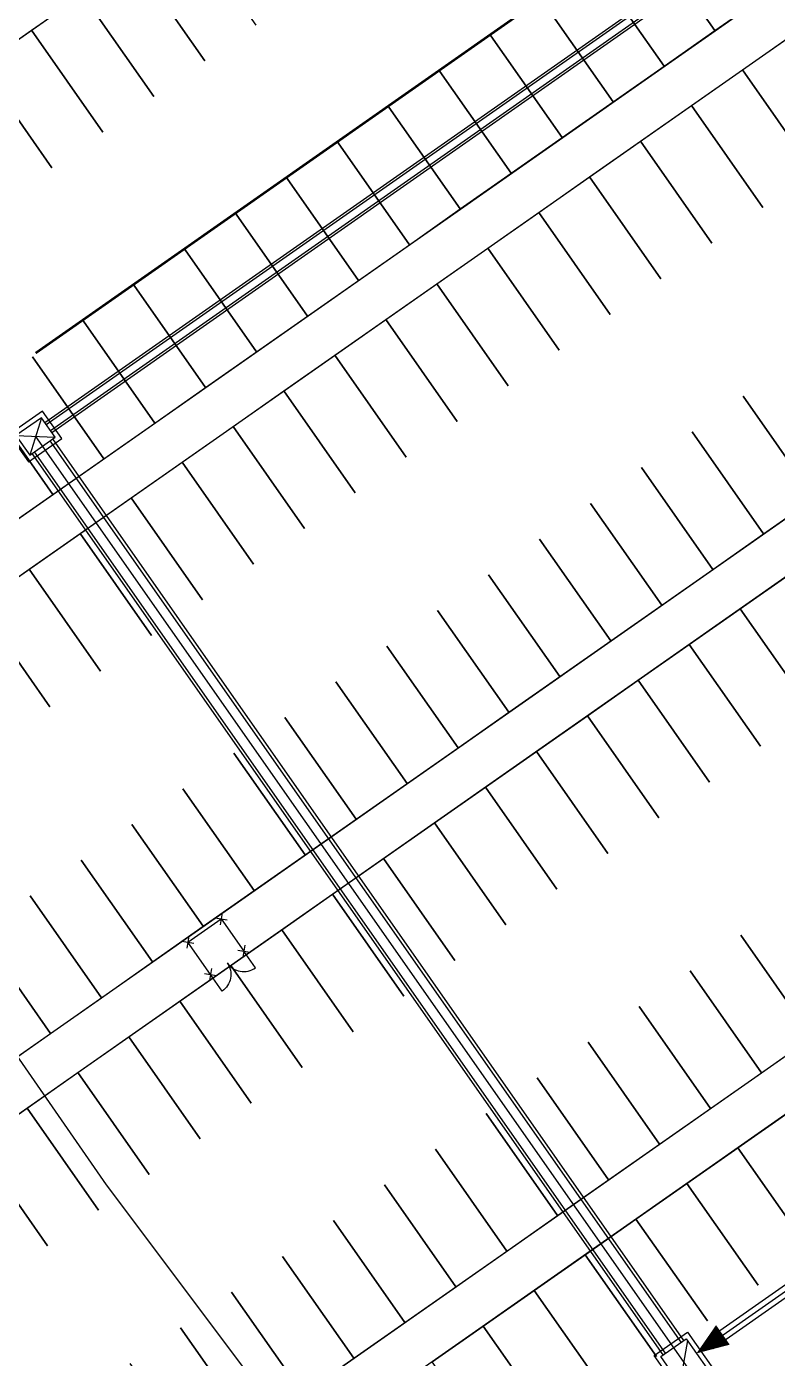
# Model space of a CAD drawing. Header units: millimetres. Extents: x 152904052 to 153933663, y 538271515 to 539240469.
# Drawn here: x 153168708 to 153200097, y 538741179 to 538796847 of the extents above; entities that cross this region are included whole.
import ezdxf

# ---------------------------------------------------------------- set-up
doc = ezdxf.new("R2010")
doc.units = ezdxf.units.MM
doc.layers.add('FENC', color=7, linetype='Continuous')
doc.layers.add('SCHM', color=9, linetype='Continuous')

# ---------------------------------------------------------------- blocks, each defined once
blk = doc.blocks.new('MF-2(H2000)')
for points in [[(48447494, 24728615), (48447141, 24728262)], [(48447141, 24728615), (48447494, 24728262)], [(48449194, 24728615), (48448841, 24728262)], [(48448841, 24728615), (48449194, 24728262)], [(48447494, 24726965), (48447141, 24726612)], [(48447141, 24726965), (48447494, 24726612)], [(48449194, 24726965), (48448841, 24726612)], [(48448841, 24726965), (48449194, 24726612)]]:
    blk.add_lwpolyline(points)
at = {"ltscale": 3}
blk.add_lwpolyline([(48447317, 24726788), (48447317, 24726788), (48447317, 24728438), (48449017, 24728438), (48449017, 24726788), (48449017, 24726788)], dxfattribs=at)
at = {"ltscale": 5}
for points in [[(48448167, 24726788, -0.414214), (48447317, 24725938), (48447317, 24726788)], [(48448167, 24726788, 0.414214), (48449017, 24725938), (48449017, 24726788)]]:
    blk.add_lwpolyline(points, format="xyb", dxfattribs=at)

msp = doc.modelspace()

# ---------------------------------------------------------------- linework, layer by layer
at = {"layer": 'SCHM'}
for p, q in [((153169469.5, 538780296.3), (153210427.1, 538808975.1)), ((153169756.3, 538779886.7), (153210713.9, 538808565.5))]:
    msp.add_line(p, q, dxfattribs=at)
at = {"layer": 'SCHM', "ltscale": 10}
for p, q in [((153169526.8, 538780214.4), (153210484.4, 538808893.2)), ((153169698.9, 538779968.6), (153210656.5, 538808647.5))]:
    msp.add_line(p, q, dxfattribs=at)
at = {"layer": 'SCHM', "ltscale": 0.0008}
for points in [[(153095224.4, 538752083.9, -1), (153097477.1, 538753661.3), (153099613.6, 538750609.9), (153208233.2, 538826666.2), (153206096.6, 538829717.5, -1), (153208349.3, 538831294.8), (153213769.6, 538823553.8, -1), (153211516.9, 538821976.5), (153209380.4, 538825027.9), (153100760.8, 538748971.6), (153102897.4, 538745920.3, -1), (153100644.7, 538744342.9)], [(153105778.2, 538737011.5, -1), (153108030.9, 538738588.9), (153110167.5, 538735537.5), (153218787, 538811593.8), (153216650.4, 538814645.1, -1), (153218903.1, 538816222.4), (153224323.4, 538808481.4, -1), (153222070.7, 538806904.1), (153219934.2, 538809955.5), (153111314.6, 538733899.2), (153113451.2, 538730847.9, -1), (153111198.5, 538729270.5)], [(153116332, 538721939.1, -1), (153118584.7, 538723516.5), (153120721.3, 538720465.1), (153229422.8, 538796578.6), (153227286.2, 538799630, -1), (153229538.9, 538801207.3), (153234959.2, 538793466.3, -1), (153232706.5, 538791889), (153230570, 538794940.3), (153121868.4, 538718826.8), (153124005, 538715775.5, -1), (153121752.3, 538714198.1)], [(153126885.8, 538706866.7, -1), (153129138.5, 538708444.1), (153131275.1, 538705392.7), (153239976.6, 538781506.2), (153237840, 538784557.6, -1), (153240092.7, 538786134.9), (153245513, 538778393.9, -1), (153243260.3, 538776816.6), (153241123.8, 538779867.9), (153132422.2, 538703754.4), (153134558.8, 538700703.1, -1), (153132306.1, 538699125.7)]]:
    msp.add_lwpolyline(points, format="xyb", close=True, dxfattribs=at)
at = {"layer": 'SCHM', "const_width": 100}
msp.add_lwpolyline([(153169083.9, 538783200.5), (153221223.1, 538819708.7)], dxfattribs=at)
at = {"layer": 'SCHM'}
for points in [[(153314905.6, 538482796.3), (153301620.6, 538497336.3), (153288440.6, 538512929.3), (153282626.6, 538522047.3), (153277248.6, 538530476.3), (153274887.6, 538538209.3), (153269308.5, 538554932.3), (153263730.5, 538570642.3), (153258827.5, 538584831.3), (153250375.5, 538604088.3), (153246825.5, 538611013.2), (153235477.4, 538630277.2), (153220841.4, 538655192.2), (153202941.4, 538695621.2), (153193997.3, 538714578.2), (153184240.3, 538732182.2), (153172044.3, 538748431.1), (153145627.2, 538786566.1), (153136550.2, 538799474.1), (153130964.2, 538806276.1), (153125553.2, 538808369.1), (153117534.2, 538809397.1)], [(153194506.5, 538800940.4), (153197489.1, 538796680.8), (153199618.9, 538798172.1), (153196636.3, 538802431.7)], [(153176156.4, 538795416.2), (153173173.8, 538799675.8), (153175303.6, 538801167.1), (153178286.2, 538796907.5)], [(153192376.7, 538799449.1), (153195359.3, 538795189.5), (153197489.1, 538796680.8), (153194506.5, 538800940.4)], [(153174026.6, 538793924.9), (153171044, 538798184.5), (153173173.8, 538799675.8), (153176156.4, 538795416.2)], [(153190246.9, 538797957.8), (153193229.5, 538793698.2), (153195359.3, 538795189.5), (153192376.7, 538799449.1)], [(153171896.9, 538792433.6), (153168914.3, 538796693.2), (153171044, 538798184.5), (153174026.6, 538793924.9)], [(153188117.1, 538796466.5), (153191099.7, 538792206.9), (153193229.5, 538793698.2), (153190246.9, 538797957.8)], [(153169767.1, 538790942.3), (153166784.5, 538795201.9), (153168914.3, 538796693.2), (153171896.9, 538792433.6)], [(153185987.3, 538794975.2), (153188969.9, 538790715.6), (153191099.7, 538792206.9), (153188117.1, 538796466.5)], [(153201618.8, 538790782.9), (153198636.2, 538795042.5), (153200766, 538796533.8), (153203748.6, 538792274.2)], [(153167637.3, 538789451), (153164654.7, 538793710.6), (153166784.5, 538795201.9), (153169767.1, 538790942.3)], [(153199489, 538789291.6), (153196506.4, 538793551.2), (153198636.2, 538795042.5), (153201618.8, 538790782.9)], [(153183857.5, 538793483.9), (153186840.1, 538789224.3), (153188969.9, 538790715.6), (153185987.3, 538794975.2)], [(153181727.7, 538791992.6), (153184710.3, 538787733), (153186840.1, 538789224.3), (153183857.5, 538793483.9)], [(153197359.2, 538787800.3), (153194376.6, 538792059.9), (153196506.4, 538793551.2), (153199489, 538789291.6)], [(153179597.9, 538790501.3), (153182580.5, 538786241.7), (153184710.3, 538787733), (153181727.7, 538791992.6)], [(153195229.4, 538786309), (153192246.8, 538790568.6), (153194376.6, 538792059.9), (153197359.2, 538787800.3)], [(153193099.6, 538784817.7), (153190117, 538789077.3), (153192246.8, 538790568.6), (153195229.4, 538786309)], [(153177468.1, 538789010), (153180450.7, 538784750.4), (153182580.5, 538786241.7), (153179597.9, 538790501.3)], [(153175338.3, 538787518.7), (153178320.9, 538783259.1), (153180450.7, 538784750.4), (153177468.1, 538789010)], [(153190969.8, 538783326.4), (153187987.2, 538787586), (153190117, 538789077.3), (153193099.6, 538784817.7)], [(153173208.5, 538786027.4), (153176191.1, 538781767.8), (153178320.9, 538783259.1), (153175338.3, 538787518.7)], [(153188840, 538781835.1), (153185857.4, 538786094.7), (153187987.2, 538787586), (153190969.8, 538783326.4)], [(153186710.2, 538780343.8), (153183727.6, 538784603.4), (153185857.4, 538786094.7), (153188840, 538781835.1)], [(153171078.7, 538784536.1), (153174061.3, 538780276.5), (153176191.1, 538781767.8), (153173208.5, 538786027.4)], [(153168948.9, 538783044.8), (153171931.5, 538778785.2), (153174061.3, 538780276.5), (153171078.7, 538784536.1)], [(153184580.5, 538778852.5), (153181597.9, 538783112.1), (153183727.6, 538784603.4), (153186710.2, 538780343.8)], [(153166819.1, 538781553.5), (153169801.7, 538777293.9), (153171931.5, 538778785.2), (153168948.9, 538783044.8)], [(153182450.7, 538777361.2), (153179468.1, 538781620.8), (153181597.9, 538783112.1), (153184580.5, 538778852.5)], [(153198670.9, 538781394.1), (153201653.5, 538777134.5), (153203783.3, 538778625.8), (153200800.7, 538782885.4)], [(153197138.2, 538741958), (153254304.5, 538781986.3)], [(153164689.3, 538780062.2), (153167671.9, 538775802.6), (153169801.7, 538777293.9), (153166819.1, 538781553.5)], [(153180320.9, 538775869.9), (153177338.3, 538780129.5), (153179468.1, 538781620.8), (153182450.7, 538777361.2)], [(153196541.1, 538779902.8), (153199523.7, 538775643.2), (153201653.5, 538777134.5), (153198670.9, 538781394.1)], [(153197396.3, 538741589.4), (153254562.6, 538781617.7)], [(153169326.1, 538780501.1), (153168834.8, 538778936.3)], [(153178191.1, 538774378.6), (153175208.5, 538778638.2), (153177338.3, 538780129.5), (153180320.9, 538775869.9)], [(153168261.2, 538779755.4), (153169899.7, 538779681.9)], [(153196185.9, 538741932.1), (153169801.4, 538779613.1)], [(153194411.3, 538778411.5), (153197393.9, 538774151.9), (153199523.7, 538775643.2), (153196541.1, 538779902.8)], [(153195317.6, 538741324.1), (153168933.1, 538779005.1)], [(153176061.3, 538772887.3), (153173078.7, 538777146.9), (153175208.5, 538778638.2), (153178191.1, 538774378.6)], [(153192281.5, 538776920.2), (153195264.1, 538772660.6), (153197393.9, 538774151.9), (153194411.3, 538778411.5)], [(153173931.5, 538771396), (153170948.9, 538775655.6), (153173078.7, 538777146.9), (153176061.3, 538772887.3)], [(153190151.7, 538775428.9), (153193134.3, 538771169.3), (153195264.1, 538772660.6), (153192281.5, 538776920.2)], [(153171801.7, 538769904.7), (153168819.1, 538774164.3), (153170948.9, 538775655.6), (153173931.5, 538771396)], [(153188021.9, 538773937.6), (153191004.5, 538769678), (153193134.3, 538771169.3), (153190151.7, 538775428.9)], [(153169671.9, 538768413.4), (153166689.3, 538772673), (153168819.1, 538774164.3), (153171801.7, 538769904.7)], [(153185892.1, 538772446.3), (153188874.7, 538768186.7), (153191004.5, 538769678), (153188021.9, 538773937.6)], [(153201523.6, 538768254), (153198541, 538772513.6), (153200670.8, 538774004.9), (153203653.4, 538769745.3)], [(153167542.1, 538766922.1), (153164559.5, 538771181.7), (153166689.3, 538772673), (153169671.9, 538768413.4)], [(153183762.3, 538770955), (153186744.9, 538766695.4), (153188874.7, 538768186.7), (153185892.1, 538772446.3)], [(153199393.8, 538766762.7), (153196411.3, 538771022.3), (153198541, 538772513.6), (153201523.6, 538768254)], [(153181632.5, 538769463.7), (153184615.1, 538765204.1), (153186744.9, 538766695.4), (153183762.3, 538770955)], [(153197264.1, 538765271.4), (153194281.5, 538769531), (153196411.3, 538771022.3), (153199393.8, 538766762.7)], [(153179502.7, 538767972.4), (153182485.3, 538763712.8), (153184615.1, 538765204.1), (153181632.5, 538769463.7)], [(153195134.3, 538763780.1), (153192151.7, 538768039.7), (153194281.5, 538769531), (153197264.1, 538765271.4)], [(153177372.9, 538766481.1), (153180355.5, 538762221.5), (153182485.3, 538763712.8), (153179502.7, 538767972.4)], [(153193004.5, 538762288.8), (153190021.9, 538766548.4), (153192151.7, 538768039.7), (153195134.3, 538763780.1)], [(153175243.1, 538764989.8), (153178225.7, 538760730.2), (153180355.5, 538762221.5), (153177372.9, 538766481.1)], [(153190874.7, 538760797.5), (153187892.1, 538765057.1), (153190021.9, 538766548.4), (153193004.5, 538762288.8)], [(153173113.3, 538763498.5), (153176095.9, 538759238.9), (153178225.7, 538760730.2), (153175243.1, 538764989.8)], [(153188744.9, 538759306.2), (153185762.3, 538763565.8), (153187892.1, 538765057.1), (153190874.7, 538760797.5)], [(153170983.5, 538762007.2), (153173966.1, 538757747.6), (153176095.9, 538759238.9), (153173113.3, 538763498.5)], [(153186615.1, 538757814.9), (153183632.5, 538762074.5), (153185762.3, 538763565.8), (153188744.9, 538759306.2)], [(153168853.8, 538760515.9), (153171836.4, 538756256.3), (153173966.1, 538757747.6), (153170983.5, 538762007.2)], [(153184485.3, 538756323.6), (153181502.7, 538760583.2), (153183632.5, 538762074.5), (153186615.1, 538757814.9)], [(153166724, 538759024.6), (153169706.6, 538754765), (153171836.4, 538756256.3), (153168853.8, 538760515.9)], [(153182355.5, 538754832.3), (153179372.9, 538759091.9), (153181502.7, 538760583.2), (153184485.3, 538756323.6)], [(153198575.7, 538758865.2), (153201558.3, 538754605.6), (153203688.1, 538756096.9), (153200705.5, 538760356.5)], [(153164594.2, 538757533.3), (153167576.8, 538753273.7), (153169706.6, 538754765), (153166724, 538759024.6)], [(153180225.7, 538753341), (153177243.1, 538757600.6), (153179372.9, 538759091.9), (153182355.5, 538754832.3)], [(153196445.9, 538757373.9), (153199428.5, 538753114.3), (153201558.3, 538754605.6), (153198575.7, 538758865.2)], [(153178095.9, 538751849.7), (153175113.3, 538756109.3), (153177243.1, 538757600.6), (153180225.7, 538753341)], [(153194316.1, 538755882.6), (153197298.7, 538751623), (153199428.5, 538753114.3), (153196445.9, 538757373.9)], [(153175966.1, 538750358.4), (153172983.5, 538754618), (153175113.3, 538756109.3), (153178095.9, 538751849.7)], [(153192186.3, 538754391.3), (153195168.9, 538750131.7), (153197298.7, 538751623), (153194316.1, 538755882.6)], [(153173836.3, 538748867.1), (153170853.7, 538753126.7), (153172983.5, 538754618), (153175966.1, 538750358.4)], [(153190056.5, 538752900), (153193039.1, 538748640.4), (153195168.9, 538750131.7), (153192186.3, 538754391.3)], [(153171706.5, 538747375.8), (153168723.9, 538751635.4), (153170853.7, 538753126.7), (153173836.3, 538748867.1)], [(153187926.7, 538751408.7), (153190909.3, 538747149.1), (153193039.1, 538748640.4), (153190056.5, 538752900)], [(153169576.7, 538745884.5), (153166594.1, 538750144.1), (153168723.9, 538751635.4), (153171706.5, 538747375.8)], [(153185796.9, 538749917.4), (153188779.5, 538745657.8), (153190909.3, 538747149.1), (153187926.7, 538751408.7)], [(153201428.5, 538745725.1), (153198445.9, 538749984.7), (153200575.7, 538751476), (153203558.3, 538747216.4)], [(153167446.9, 538744393.2), (153164464.3, 538748652.8), (153166594.1, 538750144.1), (153169576.7, 538745884.5)], [(153183667.1, 538748426.1), (153186649.7, 538744166.5), (153188779.5, 538745657.8), (153185796.9, 538749917.4)], [(153199298.7, 538744233.8), (153196316.1, 538748493.4), (153198445.9, 538749984.7), (153201428.5, 538745725.1)], [(153181537.4, 538746934.8), (153184520, 538742675.2), (153186649.7, 538744166.5), (153183667.1, 538748426.1)], [(153197168.9, 538742742.5), (153194186.3, 538747002.1), (153196316.1, 538748493.4), (153199298.7, 538744233.8)], [(153179407.6, 538745443.5), (153182390.2, 538741183.9), (153184520, 538742675.2), (153181537.4, 538746934.8)], [(153195039.1, 538741251.2), (153192056.5, 538745510.8), (153194186.3, 538747002.1), (153197168.9, 538742742.5)], [(153192909.3, 538739759.9), (153189926.7, 538744019.5), (153192056.5, 538745510.8), (153195039.1, 538741251.2)], [(153177277.8, 538743952.2), (153180260.4, 538739692.6), (153182390.2, 538741183.9), (153179407.6, 538745443.5)], [(153175148, 538742460.9), (153178130.6, 538738201.3), (153180260.4, 538739692.6), (153177277.8, 538743952.2)], [(153190779.5, 538738268.6), (153187796.9, 538742528.2), (153189926.7, 538744019.5), (153192909.3, 538739759.9)], [(153173018.2, 538740969.6), (153176000.8, 538736710), (153178130.6, 538738201.3), (153175148, 538742460.9)], [(153188649.7, 538736777.3), (153185667.1, 538741036.9), (153187796.9, 538742528.2), (153190779.5, 538738268.6)], [(153196341.5, 538741919), (153196022.3, 538740108.5)]]:
    msp.add_lwpolyline(points, dxfattribs=at)
at = {"layer": 'SCHM', "ltscale": 5, "flags": 128}
for points in [[(153197267.2, 538741773.7), (153254607.9, 538781924.1)], [(153169080.4, 538779718.7), (153225577.7, 538699032.2)]]:
    msp.add_lwpolyline(points, dxfattribs=at)
at = {"layer": 'SCHM'}
for points in [[(153167982.6, 538779804.6), (153168785.7, 538778657.7), (153170178.2, 538779632.8), (153169375.2, 538780779.6)], [(153168261.2, 538779755.4), (153168834.8, 538778936.3), (153169899.7, 538779681.9), (153169326.1, 538780501.1)], [(153194940.7, 538741304.4), (153196333.3, 538742279.5), (153197423.1, 538740723.1), (153196030.5, 538739748)], [(153195219.3, 538741255.3), (153196284.2, 538742000.9), (153197144.5, 538740772.2), (153196079.6, 538740026.6)]]:
    msp.add_lwpolyline(points, close=True, dxfattribs=at)
at = {"layer": 'SCHM', "ltscale": 10}
for points in [[(153196079.4, 538741857.5), (153169694.9, 538779538.5)], [(153195424.1, 538741398.7), (153169039.6, 538779079.7)]]:
    msp.add_lwpolyline(points, dxfattribs=at)
at = {"layer": 'SCHM'}
msp.add_lwpolyline([(153196714.4, 538741386.6, 0, 1000, 0), (153197820.1, 538742160.8, 600, 600, 0)], format="xyseb", dxfattribs=at)

# ---------------------------------------------------------------- block references
at = {"layer": 'FENC', "rotation": 35.00000000244937}
msp.add_blockref('MF-2(H2000)', (127673380, 490713984.2), dxfattribs=at)

doc.saveas('drawing.dxf')
